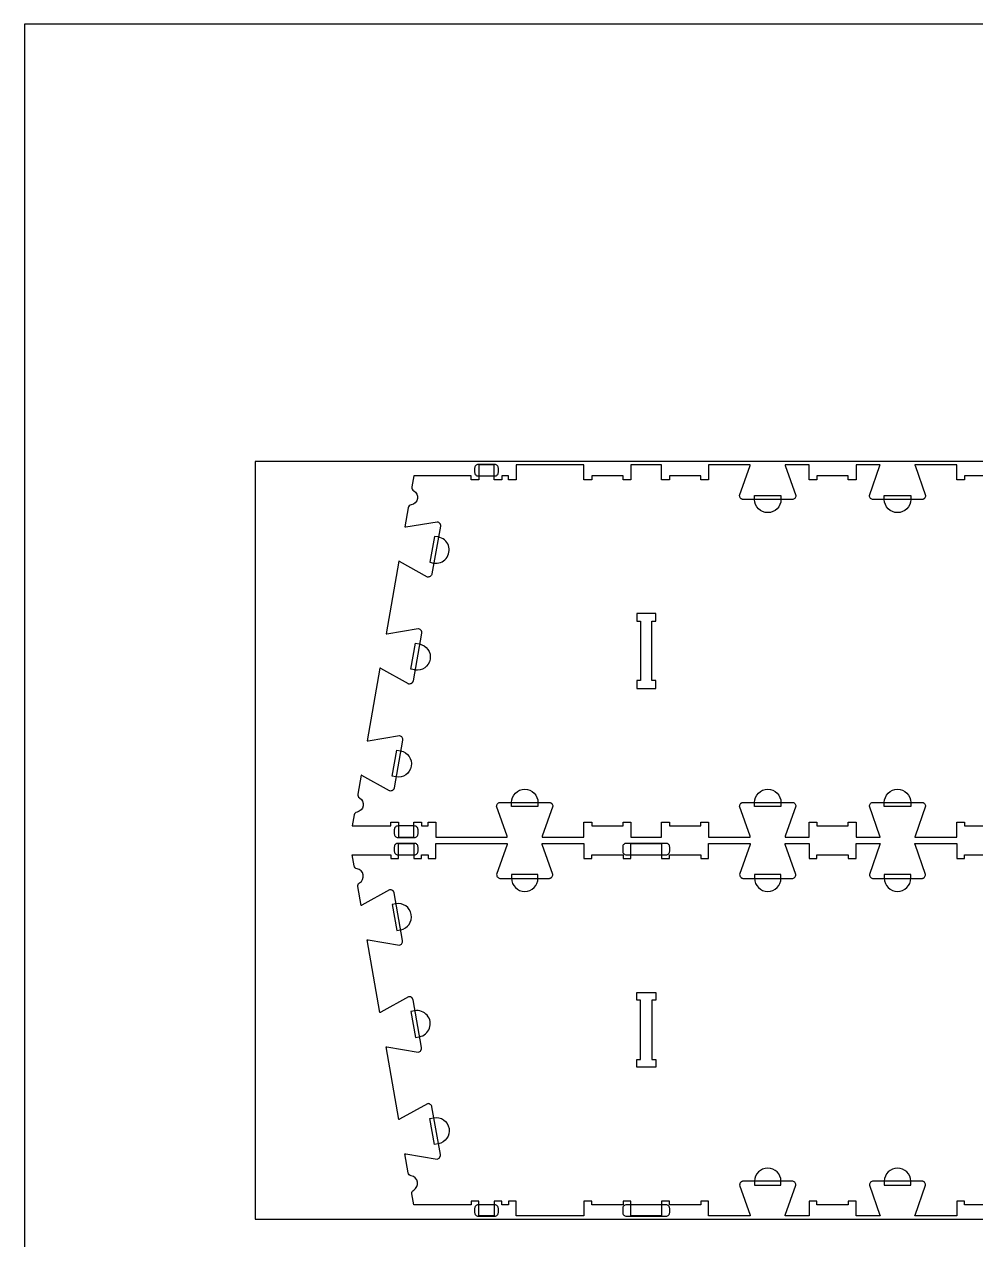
# Model space of a CAD drawing. Extents: x -20252 to -17068, y -10461 to -4867.
# Drawn here: x -20252 to -18720, y -6824 to -4867 of the extents above; entities that cross this region are included whole.
import ezdxf

# ---------------------------------------------------------------- set-up
doc = ezdxf.new("R2010")
doc.units = 0
for name, color, linetype in [('0_SHEET_SPRUCEPLY_2440X122', 1, 'CONTINUOUS'), ('3_ANYTOOL_CUTTHROUGH_INSID', 4, 'CONTINUOUS'), ('4_ANYTOOL_CUTTHROUGH_OUTSI', 5, 'CONTINUOUS'), ('5_ANYTOOL_HALF_MILL_9MM_IN', 3, 'CONTINUOUS'), ('DONOTCUT', 18, 'CONTINUOUS')]:
    doc.layers.add(name, color=color, linetype=linetype)

msp = doc.modelspace()

# ---------------------------------------------------------------- linework, layer by layer
at = {"layer": '0_SHEET_SPRUCEPLY_2440X122'}
msp.add_lwpolyline([(-19879.9, -5571.2), (-19879.9, -6791.2), (-17439.9, -6791.2), (-17439.9, -5571.2)], close=True, dxfattribs=at)
at = {"layer": '3_ANYTOOL_CUTTHROUGH_INSID', "color": 4}
for points in [[(-19265.6, -5936.5), (-19235.4, -5936.5), (-19235.4, -5924), (-19241.4, -5924), (-19241.4, -5828.5), (-19235.4, -5828.5), (-19235.4, -5816), (-19265.9, -5816), (-19265.9, -5828.5), (-19259.9, -5828.5), (-19259.9, -5924), (-19265.9, -5924), (-19265.9, -5936.5)], [(-19265.6, -6426), (-19235.4, -6426), (-19235.4, -6438.5), (-19241.4, -6438.5), (-19241.4, -6534), (-19235.4, -6534), (-19235.4, -6546.5), (-19265.9, -6546.5), (-19265.9, -6534), (-19259.9, -6534), (-19259.9, -6438.5), (-19265.9, -6438.5), (-19265.9, -6426)]]:
    msp.add_lwpolyline(points, close=True, dxfattribs=at)
at = {"layer": '4_ANYTOOL_CUTTHROUGH_OUTSI', "color": 5}
for points in [[(-18687.9, -5594.5), (-18738.4, -5594.5), (-18738.4, -5600.5), (-18750.9, -5600.5), (-18750.9, -5576.5), (-18800.6, -5576.5), (-18818.1, -5576.5), (-18818.1, -5576.5, 0.061485), (-18817.9, -5577.8), (-18801, -5626.1), (-18800.9, -5626.2), (-18800.9, -5626.2), (-18800.9, -5626.2, -0.198912), (-18802.8, -5630.6), (-18802.9, -5630.7), (-18803, -5630.8), (-18803.1, -5630.9), (-18803.2, -5631), (-18803.3, -5631.1), (-18803.5, -5631.2), (-18803.6, -5631.3), (-18803.7, -5631.4), (-18803.8, -5631.5), (-18804, -5631.6), (-18804.1, -5631.6), (-18804.2, -5631.7), (-18804.4, -5631.8), (-18804.5, -5631.9), (-18804.7, -5631.9), (-18804.8, -5632), (-18804.9, -5632), (-18805.1, -5632.1), (-18805.2, -5632.1), (-18805.4, -5632.2), (-18805.5, -5632.2), (-18805.7, -5632.3), (-18805.8, -5632.3), (-18806, -5632.3), (-18806.1, -5632.4), (-18806.3, -5632.4), (-18806.4, -5632.4), (-18806.6, -5632.4), (-18806.7, -5632.4), (-18806.9, -5632.4), (-18807, -5632.5), (-18807.2, -5632.5), (-18885.2, -5632.5, -0.414214), (-18891.4, -5626.2), (-18891.4, -5626.2), (-18891.4, -5626.1), (-18874.5, -5577.8), (-18874.5, -5577.8, 0.061485), (-18874.3, -5576.5), (-18912.9, -5576.5), (-18912.9, -5600.5), (-18925.4, -5600.5), (-18925.4, -5594.5), (-18975.9, -5594.5), (-18975.9, -5600.5), (-18988.4, -5600.5), (-18988.4, -5576.5), (-19027, -5576.5), (-19027, -5576.5, 0.061485), (-19026.8, -5577.8), (-19009.9, -5626.1), (-19009.8, -5626.2), (-19009.8, -5626.2), (-19009.8, -5626.2, -0.414214), (-19016.1, -5632.5), (-19094.1, -5632.5), (-19094.2, -5632.5), (-19094.4, -5632.4), (-19094.5, -5632.4), (-19094.7, -5632.4), (-19094.8, -5632.4), (-19095, -5632.4), (-19095.2, -5632.4), (-19095.3, -5632.3), (-19095.5, -5632.3), (-19095.6, -5632.3), (-19095.8, -5632.2), (-19095.9, -5632.2), (-19096, -5632.1), (-19096.2, -5632.1), (-19096.3, -5632), (-19096.5, -5632), (-19096.6, -5631.9), (-19096.8, -5631.9), (-19096.9, -5631.8), (-19097, -5631.7), (-19097.2, -5631.6), (-19097.3, -5631.6), (-19097.4, -5631.5), (-19097.6, -5631.4), (-19097.7, -5631.3), (-19097.8, -5631.2), (-19097.9, -5631.1), (-19098.1, -5631), (-19098.2, -5630.9), (-19098.3, -5630.8), (-19098.4, -5630.7), (-19098.5, -5630.6, -0.198912), (-19100.3, -5626.2), (-19100.3, -5626.2), (-19100.3, -5626.1), (-19083.4, -5577.8), (-19083.4, -5577.8, 0.061485), (-19083.2, -5576.5), (-19100.6, -5576.5), (-19150.4, -5576.5), (-19150.4, -5600.5), (-19162.9, -5600.5), (-19162.9, -5594.5), (-19213.4, -5594.5), (-19213.4, -5600.5), (-19225.9, -5600.5), (-19225.9, -5576.5), (-19275.4, -5576.5), (-19275.4, -5600.5), (-19287.9, -5600.5), (-19287.9, -5594.5), (-19338.4, -5594.5), (-19338.4, -5600.5), (-19350.9, -5600.5), (-19350.9, -5576.5), (-19400.6, -5576.5), (-19400.6, -5576.5), (-19460, -5576.5), (-19460, -5600.5), (-19472.5, -5600.5), (-19472.5, -5594.5), (-19483, -5594.5), (-19483, -5600.5), (-19495.5, -5600.5), (-19495.5, -5576.5), (-19520, -5576.5), (-19520, -5600.5), (-19532.5, -5600.5), (-19532.5, -5594.5), (-19624.6, -5594.5), (-19627.8, -5612.2), (-19627.8, -5612.2, 0.317837), (-19624.9, -5618.2, -0.317837), (-19618.9, -5631, -0.317837), (-19628.9, -5641, 0.317837), (-19633.7, -5645.7), (-19639.1, -5676.3, 0.061485), (-19637.7, -5676.3), (-19587.2, -5668.1), (-19587.1, -5668.1), (-19587.1, -5668.1), (-19587.1, -5668.1, -0.198912), (-19583.1, -5670.7), (-19583, -5670.8), (-19582.9, -5670.9), (-19582.8, -5671), (-19582.7, -5671.2), (-19582.7, -5671.3), (-19582.6, -5671.4), (-19582.5, -5671.6), (-19582.5, -5671.7), (-19582.4, -5671.9), (-19582.3, -5672), (-19582.3, -5672.1), (-19582.2, -5672.3), (-19582.2, -5672.4), (-19582.1, -5672.6), (-19582.1, -5672.7), (-19582.1, -5672.9), (-19582, -5673), (-19582, -5673.2), (-19582, -5673.3), (-19582, -5673.5), (-19582, -5673.7), (-19581.9, -5673.8), (-19581.9, -5674), (-19581.9, -5674.1), (-19581.9, -5674.3), (-19581.9, -5674.4), (-19581.9, -5674.6), (-19581.9, -5674.7), (-19582, -5674.9), (-19582, -5675), (-19582, -5675.2), (-19582, -5675.3), (-19595.6, -5752.1, -0.414214), (-19602.8, -5757.2), (-19602.8, -5757.2), (-19602.9, -5757.2), (-19647.5, -5732.2), (-19647.5, -5732.2, 0.061485), (-19648.8, -5731.7), (-19669.4, -5848.6, 0.061485), (-19668, -5848.6), (-19617.5, -5840.3), (-19617.5, -5840.3), (-19617.5, -5840.3), (-19617.5, -5840.3, -0.198912), (-19613.4, -5842.9), (-19613.3, -5843), (-19613.3, -5843.1), (-19613.2, -5843.3), (-19613.1, -5843.4), (-19613, -5843.5), (-19613, -5843.7), (-19612.9, -5843.8), (-19612.8, -5844), (-19612.8, -5844.1), (-19612.7, -5844.2), (-19612.7, -5844.4), (-19612.6, -5844.5), (-19612.6, -5844.7), (-19612.5, -5844.8), (-19612.5, -5845), (-19612.4, -5845.1), (-19612.4, -5845.3), (-19612.4, -5845.4), (-19612.4, -5845.6), (-19612.3, -5845.7), (-19612.3, -5845.9), (-19612.3, -5846), (-19612.3, -5846.2), (-19612.3, -5846.4), (-19612.3, -5846.5), (-19612.3, -5846.7), (-19612.3, -5846.8), (-19612.3, -5847), (-19612.3, -5847.1), (-19612.3, -5847.3), (-19612.4, -5847.4), (-19612.4, -5847.6), (-19625.9, -5924.4), (-19626, -5924.5), (-19626, -5924.7), (-19626, -5924.8), (-19626.1, -5925), (-19626.1, -5925.1), (-19626.2, -5925.3), (-19626.2, -5925.4), (-19626.3, -5925.6), (-19626.3, -5925.7), (-19626.4, -5925.8), (-19626.4, -5926), (-19626.5, -5926.1), (-19626.6, -5926.3), (-19626.7, -5926.4), (-19626.7, -5926.5), (-19626.8, -5926.7), (-19626.9, -5926.8), (-19627, -5926.9), (-19627.1, -5927), (-19627.2, -5927.2), (-19627.3, -5927.3), (-19627.4, -5927.4), (-19627.5, -5927.5), (-19627.6, -5927.6), (-19627.7, -5927.7), (-19627.8, -5927.8), (-19627.9, -5927.9), (-19628, -5928), (-19628.1, -5928.1), (-19628.3, -5928.2), (-19628.4, -5928.3), (-19628.5, -5928.4, -0.198912), (-19633.2, -5929.5), (-19633.2, -5929.4), (-19633.3, -5929.4), (-19677.9, -5904.4), (-19677.9, -5904.4, 0.061485), (-19679.2, -5903.9), (-19699.8, -6020.8, 0.061485), (-19698.4, -6020.8), (-19647.9, -6012.6), (-19647.9, -6012.6), (-19647.8, -6012.6), (-19647.8, -6012.6, -0.414214), (-19642.8, -6019.8), (-19656.3, -6096.6), (-19656.3, -6096.8), (-19656.4, -6096.9), (-19656.4, -6097.1), (-19656.4, -6097.2), (-19656.5, -6097.4), (-19656.5, -6097.5), (-19656.6, -6097.6), (-19656.6, -6097.8), (-19656.7, -6097.9), (-19656.8, -6098.1), (-19656.8, -6098.2), (-19656.9, -6098.4), (-19657, -6098.5), (-19657, -6098.6), (-19657.1, -6098.8), (-19657.2, -6098.9), (-19657.3, -6099), (-19657.4, -6099.2), (-19657.5, -6099.3), (-19657.5, -6099.4), (-19657.6, -6099.5), (-19657.7, -6099.6), (-19657.9, -6099.8), (-19658, -6099.9), (-19658.1, -6100), (-19658.2, -6100.1), (-19658.3, -6100.2), (-19658.4, -6100.3), (-19658.5, -6100.4), (-19658.6, -6100.5), (-19658.8, -6100.6), (-19658.9, -6100.7, -0.198912), (-19663.5, -6101.7), (-19663.6, -6101.7), (-19663.6, -6101.7), (-19708.2, -6076.6), (-19708.2, -6076.6, 0.061485), (-19709.6, -6076.2), (-19715, -6106.8, 0.317837), (-19712.1, -6112.8, -0.317837), (-19706.1, -6125.6, -0.317837), (-19716.1, -6135.6, 0.317837), (-19720.9, -6140.3), (-19724, -6158), (-19661.8, -6158), (-19661.8, -6152), (-19649.3, -6152), (-19649.3, -6176), (-19624.8, -6176), (-19624.8, -6152), (-19612.3, -6152), (-19612.3, -6158), (-19601.8, -6158), (-19601.8, -6152), (-19589.3, -6152), (-19589.3, -6176), (-19474.3, -6176), (-19474.3, -6176, 0.061485), (-19474.5, -6174.6), (-19491.4, -6126.3), (-19491.4, -6126.2), (-19491.4, -6126.2), (-19491.4, -6126.2, -0.414214), (-19485.2, -6120), (-19407.2, -6120), (-19407, -6120), (-19406.9, -6120), (-19406.7, -6120), (-19406.6, -6120), (-19406.4, -6120), (-19406.3, -6120), (-19406.1, -6120), (-19406, -6120.1), (-19405.8, -6120.1), (-19405.7, -6120.1), (-19405.5, -6120.2), (-19405.4, -6120.2), (-19405.2, -6120.3), (-19405.1, -6120.3), (-19404.9, -6120.4), (-19404.8, -6120.4), (-19404.7, -6120.5), (-19404.5, -6120.6), (-19404.4, -6120.6), (-19404.2, -6120.7), (-19404.1, -6120.8), (-19404, -6120.9), (-19403.8, -6120.9), (-19403.7, -6121), (-19403.6, -6121.1), (-19403.5, -6121.2), (-19403.3, -6121.3), (-19403.2, -6121.4), (-19403.1, -6121.5), (-19403, -6121.6), (-19402.9, -6121.7), (-19402.8, -6121.8, -0.198912), (-19400.9, -6126.2), (-19400.9, -6126.2), (-19401, -6126.3), (-19417.9, -6174.6), (-19417.9, -6174.6, 0.061485), (-19418.1, -6176), (-19400.6, -6176), (-19350.9, -6176), (-19350.9, -6152), (-19338.4, -6152), (-19338.4, -6158), (-19287.9, -6158), (-19287.9, -6152), (-19275.4, -6152), (-19275.4, -6176), (-19225.9, -6176), (-19225.9, -6152), (-19213.4, -6152), (-19213.4, -6158), (-19162.9, -6158), (-19162.9, -6152), (-19150.4, -6152), (-19150.4, -6176), (-19083.2, -6176), (-19083.2, -6176, 0.061485), (-19083.4, -6174.6), (-19100.3, -6126.3), (-19100.3, -6126.2), (-19100.3, -6126.2), (-19100.3, -6126.2, -0.198912), (-19098.5, -6121.8), (-19098.4, -6121.7), (-19098.3, -6121.6), (-19098.2, -6121.5), (-19098.1, -6121.4), (-19097.9, -6121.3), (-19097.8, -6121.2), (-19097.7, -6121.1), (-19097.6, -6121), (-19097.4, -6120.9), (-19097.3, -6120.9), (-19097.2, -6120.8), (-19097, -6120.7), (-19096.9, -6120.6), (-19096.8, -6120.6), (-19096.6, -6120.5), (-19096.5, -6120.4), (-19096.3, -6120.4), (-19096.2, -6120.3), (-19096, -6120.3), (-19095.9, -6120.2), (-19095.8, -6120.2), (-19095.6, -6120.1), (-19095.5, -6120.1), (-19095.3, -6120.1), (-19095.2, -6120), (-19095, -6120), (-19094.8, -6120), (-19094.7, -6120), (-19094.5, -6120), (-19094.4, -6120), (-19094.2, -6120), (-19094.1, -6120), (-19016.1, -6120, -0.414214), (-19009.8, -6126.2), (-19009.8, -6126.2), (-19009.9, -6126.3), (-19026.8, -6174.6), (-19026.8, -6174.6, 0.061485), (-19027, -6176), (-18988.4, -6176), (-18988.4, -6152), (-18975.9, -6152), (-18975.9, -6158), (-18925.4, -6158), (-18925.4, -6152), (-18912.9, -6152), (-18912.9, -6176), (-18874.3, -6176), (-18874.3, -6176, 0.061485), (-18874.5, -6174.6), (-18891.4, -6126.3), (-18891.4, -6126.2), (-18891.4, -6126.2), (-18891.4, -6126.2, -0.414214), (-18885.2, -6120), (-18807.2, -6120), (-18807, -6120), (-18806.9, -6120), (-18806.7, -6120), (-18806.6, -6120), (-18806.4, -6120), (-18806.3, -6120), (-18806.1, -6120), (-18806, -6120.1), (-18805.8, -6120.1), (-18805.7, -6120.1), (-18805.5, -6120.2), (-18805.4, -6120.2), (-18805.2, -6120.3), (-18805.1, -6120.3), (-18804.9, -6120.4), (-18804.8, -6120.4), (-18804.7, -6120.5), (-18804.5, -6120.6), (-18804.4, -6120.6), (-18804.2, -6120.7), (-18804.1, -6120.8), (-18804, -6120.9), (-18803.8, -6120.9), (-18803.7, -6121), (-18803.6, -6121.1), (-18803.5, -6121.2), (-18803.3, -6121.3), (-18803.2, -6121.4), (-18803.1, -6121.5), (-18803, -6121.6), (-18802.9, -6121.7), (-18802.8, -6121.8, -0.198912), (-18800.9, -6126.2), (-18800.9, -6126.2), (-18801, -6126.3), (-18817.9, -6174.6), (-18817.9, -6174.6, 0.061485), (-18818.1, -6176), (-18750.9, -6176), (-18750.9, -6152), (-18738.4, -6152), (-18738.4, -6158), (-18687.9, -6158)], [(-18687.9, -6768), (-18738.4, -6768), (-18738.4, -6762), (-18750.9, -6762), (-18750.9, -6786), (-18818.1, -6786), (-18818.1, -6786, -0.061485), (-18817.9, -6784.6), (-18801, -6736.3), (-18800.9, -6736.2), (-18800.9, -6736.2), (-18800.9, -6736.2, 0.198912), (-18802.8, -6731.8), (-18802.9, -6731.7), (-18803, -6731.6), (-18803.1, -6731.5), (-18803.2, -6731.4), (-18803.3, -6731.3), (-18803.5, -6731.2), (-18803.6, -6731.1), (-18803.7, -6731), (-18803.8, -6730.9), (-18804, -6730.9), (-18804.1, -6730.8), (-18804.2, -6730.7), (-18804.4, -6730.6), (-18804.5, -6730.6), (-18804.7, -6730.5), (-18804.8, -6730.4), (-18804.9, -6730.4), (-18805.1, -6730.3), (-18805.2, -6730.3), (-18805.4, -6730.2), (-18805.5, -6730.2), (-18805.7, -6730.1), (-18805.8, -6730.1), (-18806, -6730.1), (-18806.1, -6730), (-18806.3, -6730), (-18806.4, -6730), (-18806.6, -6730), (-18806.7, -6730), (-18806.9, -6730), (-18807, -6730), (-18807.2, -6730), (-18885.2, -6730, 0.414214), (-18891.4, -6736.2), (-18891.4, -6736.2), (-18891.4, -6736.3), (-18874.5, -6784.6), (-18874.5, -6784.6, -0.061485), (-18874.3, -6786), (-18912.9, -6786), (-18912.9, -6762), (-18925.4, -6762), (-18925.4, -6768), (-18975.9, -6768), (-18975.9, -6762), (-18988.4, -6762), (-18988.4, -6786), (-19027, -6786), (-19027, -6786, -0.061485), (-19026.8, -6784.6), (-19009.9, -6736.3), (-19009.8, -6736.2), (-19009.8, -6736.2), (-19009.8, -6736.2, 0.414214), (-19016.1, -6730), (-19094.1, -6730), (-19094.2, -6730), (-19094.4, -6730), (-19094.5, -6730), (-19094.7, -6730), (-19094.8, -6730), (-19095, -6730), (-19095.2, -6730), (-19095.3, -6730.1), (-19095.5, -6730.1), (-19095.6, -6730.1), (-19095.8, -6730.2), (-19095.9, -6730.2), (-19096, -6730.3), (-19096.2, -6730.3), (-19096.3, -6730.4), (-19096.5, -6730.4), (-19096.6, -6730.5), (-19096.8, -6730.6), (-19096.9, -6730.6), (-19097, -6730.7), (-19097.2, -6730.8), (-19097.3, -6730.9), (-19097.4, -6730.9), (-19097.6, -6731), (-19097.7, -6731.1), (-19097.8, -6731.2), (-19097.9, -6731.3), (-19098.1, -6731.4), (-19098.2, -6731.5), (-19098.3, -6731.6), (-19098.4, -6731.7), (-19098.5, -6731.8, 0.198912), (-19100.3, -6736.2), (-19100.3, -6736.2), (-19100.3, -6736.3), (-19083.4, -6784.6), (-19083.4, -6784.6, -0.061485), (-19083.2, -6786), (-19100.6, -6786), (-19150.4, -6786), (-19150.4, -6762), (-19162.9, -6762), (-19162.9, -6768), (-19213.4, -6768), (-19213.4, -6762), (-19225.9, -6762), (-19225.9, -6786), (-19275.4, -6786), (-19275.4, -6762), (-19287.9, -6762), (-19287.9, -6768), (-19338.4, -6768), (-19338.4, -6762), (-19350.9, -6762), (-19350.9, -6786), (-19400.6, -6786), (-19460, -6786), (-19460, -6762), (-19472.5, -6762), (-19472.5, -6768), (-19483, -6768), (-19483, -6762), (-19495.5, -6762), (-19495.5, -6786), (-19520, -6786), (-19520, -6762), (-19532.5, -6762), (-19532.5, -6768), (-19624.6, -6768), (-19627.8, -6750.2), (-19627.8, -6750.2, -0.317837), (-19624.9, -6744.2, 0.317837), (-19618.9, -6731.4, 0.317837), (-19628.9, -6721.4, -0.317837), (-19633.7, -6716.7), (-19639.1, -6686.1, -0.061485), (-19637.7, -6686.1), (-19587.2, -6694.3), (-19587.1, -6694.3), (-19587.1, -6694.3), (-19587.1, -6694.3, 0.198912), (-19583.1, -6691.8), (-19583, -6691.6), (-19582.9, -6691.5), (-19582.8, -6691.4), (-19582.7, -6691.2), (-19582.7, -6691.1), (-19582.6, -6691), (-19582.5, -6690.8), (-19582.5, -6690.7), (-19582.4, -6690.6), (-19582.3, -6690.4), (-19582.3, -6690.3), (-19582.2, -6690.1), (-19582.2, -6690), (-19582.1, -6689.8), (-19582.1, -6689.7), (-19582.1, -6689.5), (-19582, -6689.4), (-19582, -6689.2), (-19582, -6689.1), (-19582, -6688.9), (-19582, -6688.8), (-19581.9, -6688.6), (-19581.9, -6688.5), (-19581.9, -6688.3), (-19581.9, -6688.1), (-19581.9, -6688), (-19581.9, -6687.8), (-19581.9, -6687.7), (-19582, -6687.5), (-19582, -6687.4), (-19582, -6687.2), (-19582, -6687.1), (-19595.6, -6610.3, 0.414214), (-19602.8, -6605.2), (-19602.8, -6605.2), (-19602.9, -6605.2), (-19647.5, -6630.3), (-19647.5, -6630.3, -0.061485), (-19648.8, -6630.7), (-19669.4, -6513.8, -0.061485), (-19668, -6513.8), (-19617.5, -6522.1), (-19617.5, -6522.1), (-19617.5, -6522.1), (-19617.5, -6522.1, 0.198912), (-19613.4, -6519.5), (-19613.3, -6519.4), (-19613.3, -6519.3), (-19613.2, -6519.1), (-19613.1, -6519), (-19613, -6518.9), (-19613, -6518.7), (-19612.9, -6518.6), (-19612.8, -6518.5), (-19612.8, -6518.3), (-19612.7, -6518.2), (-19612.7, -6518), (-19612.6, -6517.9), (-19612.6, -6517.7), (-19612.5, -6517.6), (-19612.5, -6517.4), (-19612.4, -6517.3), (-19612.4, -6517.1), (-19612.4, -6517), (-19612.4, -6516.8), (-19612.3, -6516.7), (-19612.3, -6516.5), (-19612.3, -6516.4), (-19612.3, -6516.2), (-19612.3, -6516.1), (-19612.3, -6515.9), (-19612.3, -6515.7), (-19612.3, -6515.6), (-19612.3, -6515.4), (-19612.3, -6515.3), (-19612.3, -6515.1), (-19612.4, -6515), (-19612.4, -6514.8), (-19625.9, -6438), (-19626, -6437.9), (-19626, -6437.7), (-19626, -6437.6), (-19626.1, -6437.4), (-19626.1, -6437.3), (-19626.2, -6437.2), (-19626.2, -6437), (-19626.3, -6436.9), (-19626.3, -6436.7), (-19626.4, -6436.6), (-19626.4, -6436.4), (-19626.5, -6436.3), (-19626.6, -6436.2), (-19626.7, -6436), (-19626.7, -6435.9), (-19626.8, -6435.8), (-19626.9, -6435.6), (-19627, -6435.5), (-19627.1, -6435.4), (-19627.2, -6435.3), (-19627.3, -6435.1), (-19627.4, -6435), (-19627.5, -6434.9), (-19627.6, -6434.8), (-19627.7, -6434.7), (-19627.8, -6434.6), (-19627.9, -6434.5), (-19628, -6434.4), (-19628.1, -6434.3), (-19628.3, -6434.2), (-19628.4, -6434.1), (-19628.5, -6434, 0.198912), (-19633.2, -6433), (-19633.2, -6433), (-19633.3, -6433), (-19677.9, -6458), (-19677.9, -6458, -0.061485), (-19679.2, -6458.5), (-19699.8, -6341.6, -0.061485), (-19698.4, -6341.6), (-19647.9, -6349.8), (-19647.9, -6349.9), (-19647.8, -6349.8), (-19647.8, -6349.8, 0.414214), (-19642.8, -6342.6), (-19656.3, -6265.8), (-19656.3, -6265.6), (-19656.4, -6265.5), (-19656.4, -6265.3), (-19656.4, -6265.2), (-19656.5, -6265.1), (-19656.5, -6264.9), (-19656.6, -6264.8), (-19656.6, -6264.6), (-19656.7, -6264.5), (-19656.8, -6264.3), (-19656.8, -6264.2), (-19656.9, -6264.1), (-19657, -6263.9), (-19657, -6263.8), (-19657.1, -6263.6), (-19657.2, -6263.5), (-19657.3, -6263.4), (-19657.4, -6263.3), (-19657.5, -6263.1), (-19657.5, -6263), (-19657.6, -6262.9), (-19657.7, -6262.8), (-19657.9, -6262.7), (-19658, -6262.5), (-19658.1, -6262.4), (-19658.2, -6262.3), (-19658.3, -6262.2), (-19658.4, -6262.1), (-19658.5, -6262), (-19658.6, -6261.9), (-19658.8, -6261.8), (-19658.9, -6261.8, 0.198912), (-19663.5, -6260.7), (-19663.6, -6260.7), (-19663.6, -6260.7), (-19708.2, -6285.8), (-19708.2, -6285.8, -0.061485), (-19709.6, -6286.2), (-19715, -6255.6, -0.317837), (-19712.1, -6249.6, 0.317837), (-19706.1, -6236.8, 0.317837), (-19716.1, -6226.8, -0.317837), (-19720.9, -6222.2), (-19724, -6204.5), (-19661.8, -6204.5), (-19661.8, -6210.5), (-19649.3, -6210.5), (-19649.3, -6186.5), (-19624.8, -6186.5), (-19624.8, -6210.5), (-19612.3, -6210.5), (-19612.3, -6204.5), (-19601.8, -6204.5), (-19601.8, -6210.5), (-19589.3, -6210.5), (-19589.3, -6186.5), (-19474.3, -6186.5), (-19474.3, -6186.5, -0.061485), (-19474.5, -6187.8), (-19491.4, -6236.1), (-19491.4, -6236.2), (-19491.4, -6236.2), (-19491.4, -6236.2, 0.414214), (-19485.2, -6242.5), (-19407.2, -6242.5), (-19407, -6242.5), (-19406.9, -6242.4), (-19406.7, -6242.4), (-19406.6, -6242.4), (-19406.4, -6242.4), (-19406.3, -6242.4), (-19406.1, -6242.4), (-19406, -6242.3), (-19405.8, -6242.3), (-19405.7, -6242.3), (-19405.5, -6242.2), (-19405.4, -6242.2), (-19405.2, -6242.1), (-19405.1, -6242.1), (-19404.9, -6242), (-19404.8, -6242), (-19404.7, -6241.9), (-19404.5, -6241.9), (-19404.4, -6241.8), (-19404.2, -6241.7), (-19404.1, -6241.6), (-19404, -6241.6), (-19403.8, -6241.5), (-19403.7, -6241.4), (-19403.6, -6241.3), (-19403.5, -6241.2), (-19403.3, -6241.1), (-19403.2, -6241), (-19403.1, -6240.9), (-19403, -6240.8), (-19402.9, -6240.7), (-19402.8, -6240.6, 0.198912), (-19400.9, -6236.2), (-19400.9, -6236.2), (-19401, -6236.1), (-19417.9, -6187.8), (-19417.9, -6187.8, -0.061485), (-19418.1, -6186.5), (-19400.6, -6186.5), (-19350.9, -6186.5), (-19350.9, -6210.5), (-19338.4, -6210.5), (-19338.4, -6204.5), (-19287.9, -6204.5), (-19287.9, -6210.5), (-19275.4, -6210.5), (-19275.4, -6186.5), (-19225.9, -6186.5), (-19225.9, -6210.5), (-19213.4, -6210.5), (-19213.4, -6204.5), (-19162.9, -6204.5), (-19162.9, -6210.5), (-19150.4, -6210.5), (-19150.4, -6186.5), (-19083.2, -6186.5), (-19083.2, -6186.5, -0.061485), (-19083.4, -6187.8), (-19100.3, -6236.1), (-19100.3, -6236.2), (-19100.3, -6236.2), (-19100.3, -6236.2, 0.198912), (-19098.5, -6240.6), (-19098.4, -6240.7), (-19098.3, -6240.8), (-19098.2, -6240.9), (-19098.1, -6241), (-19097.9, -6241.1), (-19097.8, -6241.2), (-19097.7, -6241.3), (-19097.6, -6241.4), (-19097.4, -6241.5), (-19097.3, -6241.6), (-19097.2, -6241.6), (-19097, -6241.7), (-19096.9, -6241.8), (-19096.8, -6241.9), (-19096.6, -6241.9), (-19096.5, -6242), (-19096.3, -6242), (-19096.2, -6242.1), (-19096, -6242.1), (-19095.9, -6242.2), (-19095.8, -6242.2), (-19095.6, -6242.3), (-19095.5, -6242.3), (-19095.3, -6242.3), (-19095.2, -6242.4), (-19095, -6242.4), (-19094.8, -6242.4), (-19094.7, -6242.4), (-19094.5, -6242.4), (-19094.4, -6242.4), (-19094.2, -6242.5), (-19094.1, -6242.5), (-19016.1, -6242.5, 0.414214), (-19009.8, -6236.2), (-19009.8, -6236.2), (-19009.9, -6236.1), (-19026.8, -6187.8), (-19026.8, -6187.8, -0.061485), (-19027, -6186.5), (-18988.4, -6186.5), (-18988.4, -6210.5), (-18975.9, -6210.5), (-18975.9, -6204.5), (-18925.4, -6204.5), (-18925.4, -6210.5), (-18912.9, -6210.5), (-18912.9, -6186.5), (-18874.3, -6186.5), (-18874.3, -6186.5, -0.061485), (-18874.5, -6187.8), (-18891.4, -6236.1), (-18891.4, -6236.2), (-18891.4, -6236.2), (-18891.4, -6236.2, 0.414214), (-18885.2, -6242.5), (-18807.2, -6242.5), (-18807, -6242.5), (-18806.9, -6242.4), (-18806.7, -6242.4), (-18806.6, -6242.4), (-18806.4, -6242.4), (-18806.3, -6242.4), (-18806.1, -6242.4), (-18806, -6242.3), (-18805.8, -6242.3), (-18805.7, -6242.3), (-18805.5, -6242.2), (-18805.4, -6242.2), (-18805.2, -6242.1), (-18805.1, -6242.1), (-18804.9, -6242), (-18804.8, -6242), (-18804.7, -6241.9), (-18804.5, -6241.9), (-18804.4, -6241.8), (-18804.2, -6241.7), (-18804.1, -6241.6), (-18804, -6241.6), (-18803.8, -6241.5), (-18803.7, -6241.4), (-18803.6, -6241.3), (-18803.5, -6241.2), (-18803.3, -6241.1), (-18803.2, -6241), (-18803.1, -6240.9), (-18803, -6240.8), (-18802.9, -6240.7), (-18802.8, -6240.6, 0.198912), (-18800.9, -6236.2), (-18800.9, -6236.2), (-18801, -6236.1), (-18817.9, -6187.8), (-18817.9, -6187.8, -0.061485), (-18818.1, -6186.5), (-18750.9, -6186.5), (-18750.9, -6210.5), (-18738.4, -6210.5), (-18738.4, -6204.5), (-18687.9, -6204.5)]]:
    msp.add_lwpolyline(points, format="xyb", dxfattribs=at)
at = {"layer": '5_ANYTOOL_HALF_MILL_9MM_IN', "color": 3}
for points in [[(-19520.8, -5576, 0.414214), (-19526.8, -5582), (-19526.8, -5588.5, 0.414214), (-19520.8, -5594.5), (-19494.6, -5594.5, 0.414214), (-19488.6, -5588.5), (-19488.6, -5582, 0.414214), (-19494.6, -5576)], [(-19033.8, -5632.2, -1), (-19076.3, -5632.2), (-19076.3, -5632), (-19076.3, -5626), (-19033.8, -5626), (-19033.8, -5632), (-19033.8, -5632.2)], [(-18824.9, -5632.2, -1), (-18867.4, -5632.2), (-18867.4, -5632), (-18867.4, -5626), (-18824.9, -5626), (-18824.9, -5632), (-18824.9, -5632.2)], [(-19592.7, -5734.6, 1), (-19585.3, -5692.8), (-19585.6, -5692.7), (-19591.5, -5691.7), (-19598.9, -5733.5), (-19593, -5734.6), (-19592.7, -5734.6)], [(-19615.7, -5865, -1), (-19623.1, -5906.9), (-19623.3, -5906.8), (-19629.3, -5905.8), (-19621.9, -5863.9), (-19616, -5865), (-19615.7, -5865)], [(-19646.1, -6037.2, -1), (-19653.5, -6079.1), (-19653.7, -6079.1), (-19659.6, -6078), (-19652.2, -6036.2), (-19646.3, -6037.2), (-19646.1, -6037.2)], [(-19467.4, -6120.2, -1), (-19424.9, -6120.2), (-19424.9, -6120.5), (-19424.9, -6126.5), (-19467.4, -6126.5), (-19467.4, -6120.5), (-19467.4, -6120.2)], [(-19076.3, -6120.2, -1), (-19033.8, -6120.2), (-19033.8, -6120.5), (-19033.8, -6126.5), (-19076.3, -6126.5), (-19076.3, -6120.5), (-19076.3, -6120.2)], [(-18867.4, -6120.2, -1), (-18824.9, -6120.2), (-18824.9, -6120.5), (-18824.9, -6126.5), (-18867.4, -6126.5), (-18867.4, -6120.5), (-18867.4, -6120.2)], [(-19650.1, -6158, 0.414214), (-19656.1, -6164), (-19656.1, -6170.5, 0.414214), (-19650.1, -6176.5), (-19623.9, -6176.5, 0.414214), (-19617.9, -6170.5), (-19617.9, -6164, 0.414214), (-19623.9, -6158)], [(-19650.1, -6186, 0.414214), (-19656.1, -6192), (-19656.1, -6198.5, 0.414214), (-19650.1, -6204.5), (-19623.9, -6204.5, 0.414214), (-19617.9, -6198.5), (-19617.9, -6192, 0.414214), (-19623.9, -6186)], [(-19282.5, -6186, 0.414214), (-19288.5, -6192), (-19288.5, -6198.5, 0.414214), (-19282.5, -6204.5), (-19218.8, -6204.5, 0.414214), (-19212.8, -6198.5), (-19212.8, -6192, 0.414214), (-19218.8, -6186)], [(-19467.4, -6242.2, 1), (-19424.9, -6242.2), (-19424.9, -6242), (-19424.9, -6236), (-19467.4, -6236), (-19467.4, -6242), (-19467.4, -6242.2)], [(-19076.3, -6242.2, 1), (-19033.8, -6242.2), (-19033.8, -6242), (-19033.8, -6236), (-19076.3, -6236), (-19076.3, -6242), (-19076.3, -6242.2)], [(-18867.4, -6242.2, 1), (-18824.9, -6242.2), (-18824.9, -6242), (-18824.9, -6236), (-18867.4, -6236), (-18867.4, -6242), (-18867.4, -6242.2)], [(-19646.1, -6325.2, 1), (-19653.5, -6283.3), (-19653.7, -6283.4), (-19659.6, -6284.4), (-19652.2, -6326.3), (-19646.3, -6325.2), (-19646.1, -6325.2)], [(-19615.7, -6497.4, 1), (-19623.1, -6455.6), (-19623.3, -6455.6), (-19629.3, -6456.6), (-19621.9, -6498.5), (-19616, -6497.5), (-19615.7, -6497.4)], [(-19592.7, -6627.8, -1), (-19585.3, -6669.7), (-19585.6, -6669.7), (-19591.5, -6670.7), (-19598.9, -6628.9), (-19593, -6627.8), (-19592.7, -6627.8)], [(-19033.8, -6730.2, 1), (-19076.3, -6730.2), (-19076.3, -6730.5), (-19076.3, -6736.5), (-19033.8, -6736.5), (-19033.8, -6730.5), (-19033.8, -6730.2)], [(-18824.9, -6730.2, 1), (-18867.4, -6730.2), (-18867.4, -6730.5), (-18867.4, -6736.5), (-18824.9, -6736.5), (-18824.9, -6730.5), (-18824.9, -6730.2)], [(-19520.8, -6768, 0.414214), (-19526.8, -6774), (-19526.8, -6780.5, 0.414214), (-19520.8, -6786.5), (-19494.6, -6786.5, 0.414214), (-19488.6, -6780.5), (-19488.6, -6774, 0.414214), (-19494.6, -6768)], [(-19282.5, -6768, 0.414214), (-19288.5, -6774), (-19288.5, -6780.5, 0.414214), (-19282.5, -6786.5), (-19218.8, -6786.5, 0.414214), (-19212.8, -6780.5), (-19212.8, -6774, 0.414214), (-19218.8, -6768)]]:
    msp.add_lwpolyline(points, format="xyb", close=True, dxfattribs=at)
at = {"layer": 'DONOTCUT'}
msp.add_lwpolyline([(-20251.6, -10460.6), (-17068.2, -10460.6), (-17068.2, -4867.2), (-20251.6, -4867.2)], close=True, dxfattribs=at)

doc.saveas('drawing.dxf')
